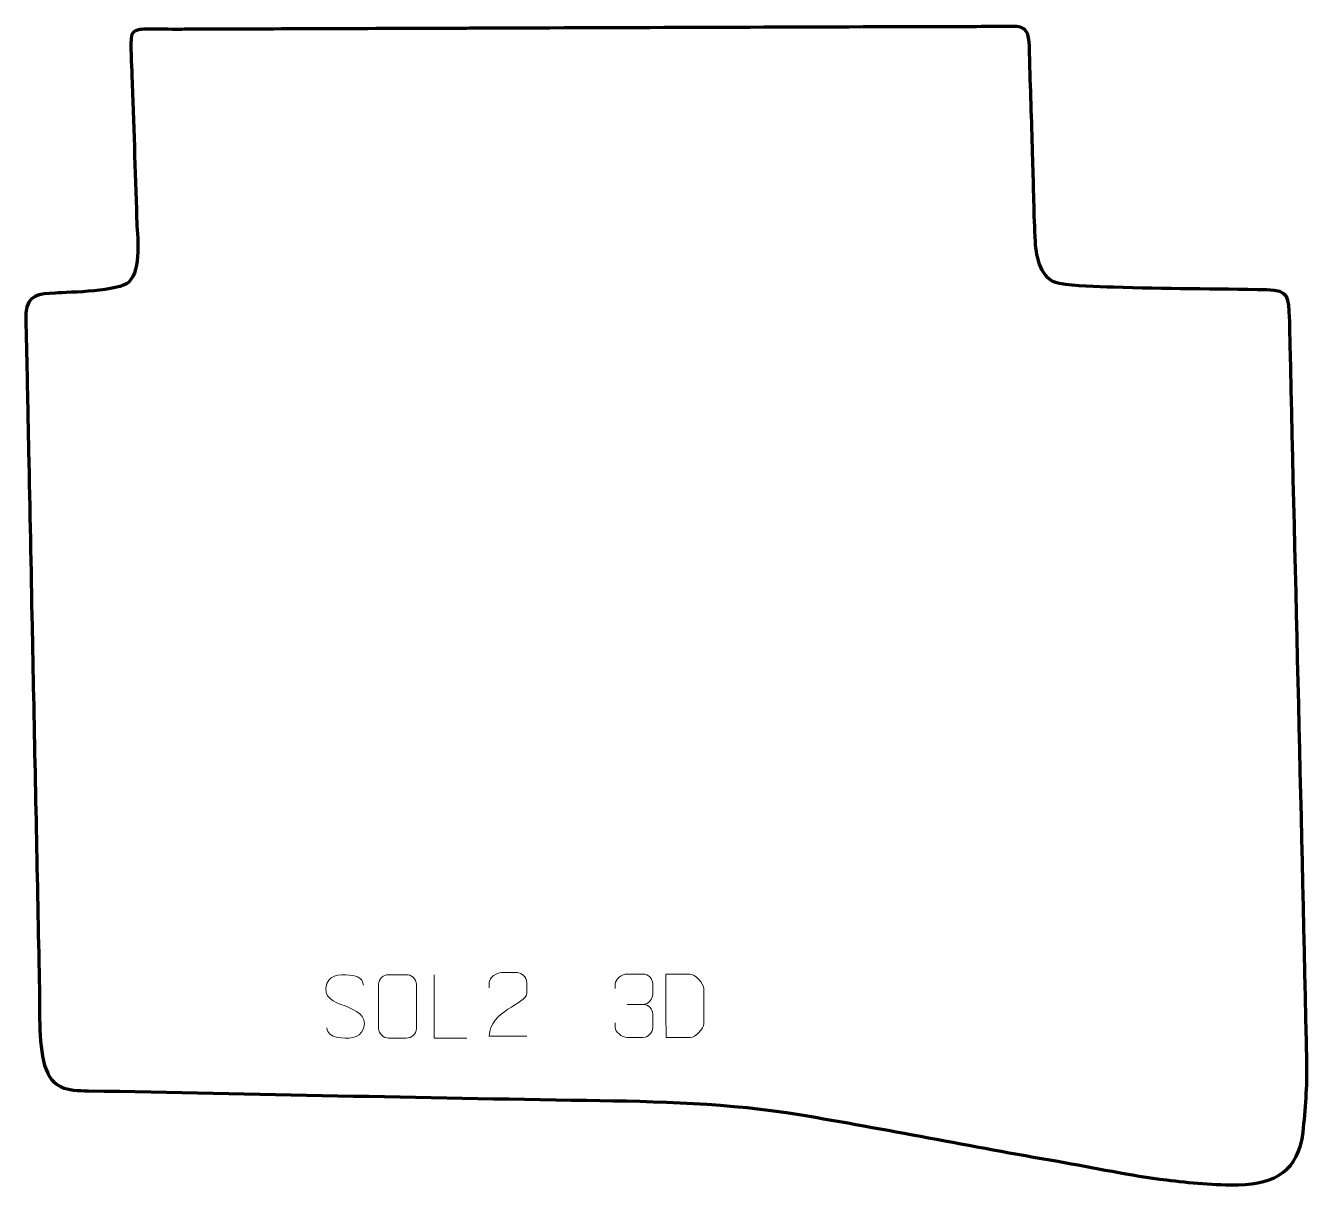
# Model space of a CAD drawing. Header units: millimetres. Extents: x -264 to 241, y -168 to 289.
import ezdxf

# ---------------------------------------------------------------- set-up
doc = ezdxf.new("R2010")
doc.units = ezdxf.units.MM
doc.header["$MEASUREMENT"] = 0
doc.layers.add('layer 1', color=7, linetype='Continuous')
doc.layers.add('layer 2', color=7, linetype='Continuous')

msp = doc.modelspace()

# ---------------------------------------------------------------- linework, layer by layer
at = {"layer": 'layer 1', "color": 250, "lineweight": 9}
for points, knots in [([(-138.0586, -96.9627), (-142.3069, -95.4923), (-147.215, -93.6965), (-145.2099, -88.1762), (-145.2099, -88.1762), (-143.7064, -84.0363), (-138.4928, -84.4248), (-134.8892, -85.0259), (-134.8892, -85.0259), (-132.0286, -85.5031), (-131.1639, -86.7163), (-130.8533, -88.8004)], [0, 0, 0, 0, 0.25, 0.25, 0.25, 0.25, 0.5, 0.5, 0.5, 0.5, 1, 1, 1, 1]), ([(-120.9254, -84.6597), (-118.5997, -84.6597), (-116.2736, -84.6597), (-113.9475, -84.6597), (-113.9475, -84.6597), (-112.0009, -84.6241), (-110.0095, -86.1157), (-109.9828, -88.5533), (-109.9828, -88.5533), (-109.9832, -94.3002), (-109.9832, -100.0475), (-109.9828, -105.7952), (-109.9828, -105.7952), (-110.1226, -108.1186), (-111.7998, -109.5982), (-113.9475, -109.609), (-113.9475, -109.609), (-116.2794, -109.6086), (-118.6113, -109.6086), (-120.9428, -109.609), (-120.9428, -109.609), (-122.8678, -109.7144), (-124.8399, -107.8299), (-124.8287, -105.8126), (-124.8287, -105.8126), (-124.8284, -100.0425), (-124.8284, -94.2728), (-124.8287, -88.5035), (-124.8287, -88.5035), (-124.8245, -86.3654), (-123.0778, -84.6462), (-120.9254, -84.6597)], [0, 0, 0, 0, 0.11111111, 0.11111111, 0.11111111, 0.11111111, 0.22222222, 0.22222222, 0.22222222, 0.22222222, 0.33333333, 0.33333333, 0.33333333, 0.33333333, 0.44444444, 0.44444444, 0.44444444, 0.44444444, 0.55555556, 0.55555556, 0.55555556, 0.55555556, 0.66666667, 0.66666667, 0.66666667, 0.66666667, 0.77777778, 0.77777778, 0.77777778, 0.77777778, 1, 1, 1, 1]), ([(-90.0772, -109.6128), (-90.0772, -109.6128), (-103.0263, -109.6128), (-103.0263, -109.6128), (-103.0263, -109.6128), (-103.0263, -109.6128), (-103.0263, -84.6592), (-103.0263, -84.6592)], [0, 0, 0, 0, 0.33333333, 0.33333333, 0.33333333, 0.33333333, 1, 1, 1, 1]), ([(-66.5325, -108.8297), (-71.4469, -108.8294), (-76.3613, -108.8294), (-81.2754, -108.8297), (-81.2754, -108.8297), (-81.2754, -98.8974), (-66.6244, -96.2562), (-66.5325, -91.9459), (-66.5325, -91.9459), (-66.5328, -90.5218), (-66.5328, -89.0981), (-66.5325, -87.6748), (-66.5325, -87.6748), (-66.5494, -85.5977), (-68.6722, -83.8729), (-70.3432, -83.8556), (-70.3432, -83.8556), (-72.4164, -83.856), (-74.4893, -83.856), (-76.5617, -83.8556), (-76.5617, -83.8556), (-78.3838, -83.8391), (-81.2085, -85.6312), (-81.2754, -87.7248), (-81.2754, -87.7248), (-81.2754, -87.7248), (-81.2754, -89.7796), (-81.2754, -89.7796)], [0, 0, 0, 0, 0.125, 0.125, 0.125, 0.125, 0.25, 0.25, 0.25, 0.25, 0.375, 0.375, 0.375, 0.375, 0.5, 0.5, 0.5, 0.5, 0.625, 0.625, 0.625, 0.625, 0.75, 0.75, 0.75, 0.75, 1, 1, 1, 1]), ([(-31.7119, -90.0974), (-31.7119, -90.0974), (-31.7119, -88.2402), (-31.7119, -88.2402), (-31.7119, -88.2402), (-31.7262, -86.4983), (-29.0617, -84.3802), (-27.0026, -84.4029), (-27.0026, -84.4029), (-24.9385, -84.4029), (-22.8745, -84.4029), (-20.8108, -84.4029), (-20.8108, -84.4029), (-18.6163, -84.3941), (-17.018, -86.2409), (-16.9736, -88.153), (-16.9736, -88.153), (-16.974, -89.5881), (-16.974, -91.0232), (-16.9736, -92.4587), (-16.9736, -92.4587), (-17.0222, -94.1122), (-18.6248, -96.3422), (-20.8231, -96.3322), (-20.8231, -96.3322), (-18.6194, -96.3434), (-17.0114, -98.1466), (-16.9574, -100.2061), (-16.9574, -100.2061), (-16.9578, -101.9908), (-16.9578, -103.7755), (-16.9574, -105.5606), (-16.9574, -105.5606), (-16.9473, -107.622), (-19.0022, -109.3851), (-20.8231, -109.377), (-20.8231, -109.377), (-22.8884, -109.3767), (-24.9536, -109.3767), (-27.0192, -109.377), (-27.0192, -109.377), (-29.1878, -109.3655), (-31.7188, -106.9653), (-31.7374, -105.5035), (-31.7374, -105.5035), (-31.7374, -105.5035), (-31.7374, -103.5949), (-31.7374, -103.5949)], [0, 0, 0, 0, 0.07692308, 0.07692308, 0.07692308, 0.07692308, 0.15384615, 0.15384615, 0.15384615, 0.15384615, 0.23076923, 0.23076923, 0.23076923, 0.23076923, 0.30769231, 0.30769231, 0.30769231, 0.30769231, 0.38461538, 0.38461538, 0.38461538, 0.38461538, 0.46153846, 0.46153846, 0.46153846, 0.46153846, 0.53846154, 0.53846154, 0.53846154, 0.53846154, 0.61538462, 0.61538462, 0.61538462, 0.61538462, 0.69230769, 0.69230769, 0.69230769, 0.69230769, 0.76923077, 0.76923077, 0.76923077, 0.76923077, 0.84615385, 0.84615385, 0.84615385, 0.84615385, 1, 1, 1, 1]), ([(-11.7397, -109.3385), (-9.4079, -109.3381), (-4.4577, -109.3621), (-2.1262, -109.3624), (-2.1262, -109.3624), (-0.2012, -109.4678), (3.1174, -105.9262), (3.1062, -103.9089), (3.1062, -103.9089), (3.1058, -98.1388), (3.1058, -95.9691), (3.1062, -90.1998), (3.1062, -90.1998), (3.1019, -88.0617), (-0.2726, -84.4016), (-2.425, -84.4151), (-2.425, -84.4151), (-4.7507, -84.4151), (-9.475, -84.4151), (-11.8011, -84.4151), (-11.8011, -84.4151), (-11.8007, -90.162), (-11.7394, -103.5912), (-11.7397, -109.3385)], [0, 0, 0, 0, 0.14285714, 0.14285714, 0.14285714, 0.14285714, 0.28571429, 0.28571429, 0.28571429, 0.28571429, 0.42857143, 0.42857143, 0.42857143, 0.42857143, 0.57142857, 0.57142857, 0.57142857, 0.57142857, 0.71428571, 0.71428571, 0.71428571, 0.71428571, 1, 1, 1, 1]), ([(-138.0586, -96.9628), (-134.04, -98.6095), (-129.0105, -100.4978), (-130.8445, -105.8581), (-130.8445, -105.8581), (-132.3043, -110.1245), (-137.2151, -109.8678), (-140.9412, -109.3131), (-140.9412, -109.3131), (-143.6912, -108.9033), (-144.9121, -107.6898), (-145.2901, -105.5776)], [0, 0, 0, 0, 0.25, 0.25, 0.25, 0.25, 0.5, 0.5, 0.5, 0.5, 1, 1, 1, 1])]:
    msp.add_open_spline(points, degree=3, knots=knots, dxfattribs=at)
msp.add_open_spline([(-27.0022, -96.3426), (-27.0022, -96.3426), (-20.8058, -96.3426), (-20.8058, -96.3426)], degree=3, dxfattribs=at)
at = {"layer": 'layer 2', "color": 22, "lineweight": 158}
msp.add_open_spline([(-222.0776, 284.8883), (-221.3538, 287.3157), (-218.5862, 287.3626), (-216.4101, 287.3735), (-216.4101, 287.3735), (-211.7825, 287.3969), (-207.1073, 287.3267), (-202.4607, 287.3459), (-202.4607, 287.3459), (-199.6286, 287.3577), (-196.7966, 287.3706), (-193.9646, 287.3806), (-193.9646, 287.3806), (-177.475, 287.4377), (-160.9855, 287.4948), (-144.4959, 287.5519), (-144.4959, 287.5519), (-128.0063, 287.609), (-111.5168, 287.6661), (-95.0272, 287.7232), (-95.0272, 287.7232), (-91.8626, 287.7342), (-88.6979, 287.7451), (-85.5333, 287.7561), (-85.5333, 287.7561), (-55.5523, 287.8599), (-25.5712, 287.9637), (4.4098, 288.0676), (4.4098, 288.0676), (34.2242, 288.1708), (64.0386, 288.274), (93.8531, 288.3773), (93.8531, 288.3773), (103.6263, 288.4111), (113.5019, 288.3462), (123.2621, 288.4892), (123.2621, 288.4892), (126.062, 288.5302), (128.4205, 288.8019), (130.2914, 286.1487), (130.2914, 286.1487), (131.4295, 284.5347), (131.3291, 277.2067), (131.401, 274.9154), (131.401, 274.9154), (131.8073, 261.9625), (132.2137, 249.0096), (132.62, 236.0567), (132.62, 236.0567), (132.9512, 225.3276), (133.0285, 214.4303), (133.6365, 203.7306), (133.6365, 203.7306), (134.026, 197.5809), (135.7713, 188.6831), (142.9997, 187.3363), (142.9997, 187.3363), (149.2636, 186.2216), (157.8611, 186.0626), (164.3559, 185.8522), (164.3559, 185.8522), (184.4971, 185.2162), (204.597, 185.2159), (224.7319, 184.8286), (224.7319, 184.8286), (233.583, 184.6584), (233.3481, 181.5228), (233.6625, 173.9271), (233.6625, 173.9271), (233.8117, 170.3205), (233.8042, 166.7193), (233.8808, 163.1124), (233.8808, 163.1124), (236.0596, 68.8602), (238.4741, -25.3867), (240.4716, -119.6429), (240.4716, -119.6429), (240.6568, -128.3797), (239.8861, -137.8748), (239.0104, -146.5888), (239.0104, -146.5888), (237.0953, -161.8832), (228.2045, -166.7843), (213.558, -167.3343), (213.558, -167.3343), (204.6385, -167.5622), (194.1105, -166.5206), (185.2053, -165.443), (185.2053, -165.443), (171.0197, -163.6547), (156.5712, -160.5567), (142.4291, -158.0984), (142.4291, -158.0984), (108.4878, -152.1836), (74.6545, -145.4586), (40.7049, -139.6853), (40.7049, -139.6853), (13.8324, -135.2144), (-15.606, -134.4686), (-42.8798, -134.0651), (-42.8798, -134.0651), (-108.2517, -133.0837), (-173.6104, -131.5331), (-238.9776, -130.3258), (-238.9776, -130.3258), (-247.6073, -130.2186), (-253.3564, -129.7404), (-256.3195, -120.3441), (-256.3195, -120.3441), (-258.8507, -111.3547), (-258.1943, -97.244), (-258.3873, -87.5818), (-258.3873, -87.5818), (-259.1857, -47.6113), (-260.0079, -7.6411), (-260.8123, 32.3294), (-260.8123, 32.3294), (-260.9463, 38.9909), (-261.0804, 45.6525), (-261.2144, 52.314), (-261.2144, 52.314), (-261.6769, 75.2964), (-262.1394, 98.2787), (-262.6019, 121.2611), (-262.6019, 121.2611), (-262.6689, 124.5918), (-262.7359, 127.9226), (-262.803, 131.2534), (-262.803, 131.2534), (-263.0041, 141.2457), (-263.2051, 151.238), (-263.4062, 161.2304), (-263.4062, 161.2304), (-263.5036, 165.9855), (-263.7604, 171.0763), (-263.7172, 175.7881), (-263.7172, 175.7881), (-263.071, 183.0855), (-258.3919, 183.1949), (-252.1598, 183.5678), (-252.1598, 183.5678), (-246.3704, 183.8579), (-226.9241, 184.2667), (-223.1874, 187.8242), (-223.1874, 187.8242), (-218.0415, 193.076), (-219.8548, 205.9921), (-220.0803, 212.924), (-220.0803, 212.924), (-220.692, 231.7261), (-221.2194, 250.557), (-221.9029, 269.3532), (-221.9029, 269.3532), (-222.0276, 272.7831), (-222.7388, 282.1273), (-222.0776, 284.8883)], degree=3, knots=[0, 0, 0, 0, 0.025, 0.025, 0.025, 0.025, 0.05, 0.05, 0.05, 0.05, 0.075, 0.075, 0.075, 0.075, 0.1, 0.1, 0.1, 0.1, 0.125, 0.125, 0.125, 0.125, 0.15, 0.15, 0.15, 0.15, 0.175, 0.175, 0.175, 0.175, 0.2, 0.2, 0.2, 0.2, 0.225, 0.225, 0.225, 0.225, 0.25, 0.25, 0.25, 0.25, 0.275, 0.275, 0.275, 0.275, 0.3, 0.3, 0.3, 0.3, 0.325, 0.325, 0.325, 0.325, 0.35, 0.35, 0.35, 0.35, 0.375, 0.375, 0.375, 0.375, 0.4, 0.4, 0.4, 0.4, 0.425, 0.425, 0.425, 0.425, 0.45, 0.45, 0.45, 0.45, 0.475, 0.475, 0.475, 0.475, 0.5, 0.5, 0.5, 0.5, 0.525, 0.525, 0.525, 0.525, 0.55, 0.55, 0.55, 0.55, 0.575, 0.575, 0.575, 0.575, 0.6, 0.6, 0.6, 0.6, 0.625, 0.625, 0.625, 0.625, 0.65, 0.65, 0.65, 0.65, 0.675, 0.675, 0.675, 0.675, 0.7, 0.7, 0.7, 0.7, 0.725, 0.725, 0.725, 0.725, 0.75, 0.75, 0.75, 0.75, 0.775, 0.775, 0.775, 0.775, 0.8, 0.8, 0.8, 0.8, 0.825, 0.825, 0.825, 0.825, 0.85, 0.85, 0.85, 0.85, 0.875, 0.875, 0.875, 0.875, 0.9, 0.9, 0.9, 0.9, 0.925, 0.925, 0.925, 0.925, 0.95, 0.95, 0.95, 0.95, 1, 1, 1, 1], dxfattribs=at)

doc.saveas('drawing.dxf')
